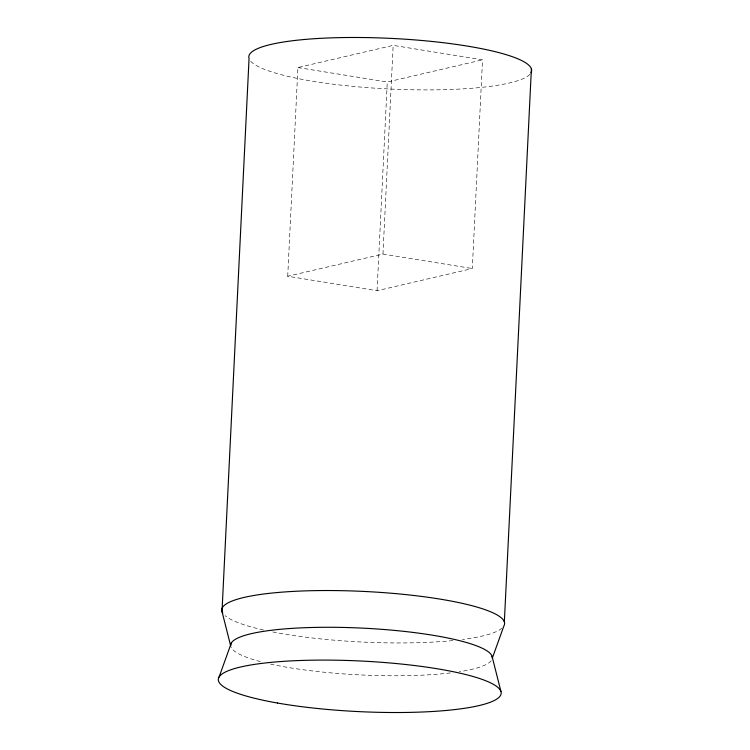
<?xml version="1.0" encoding="UTF-8"?>
<svg xmlns="http://www.w3.org/2000/svg" width="750" height="750" viewBox="0 0 750 750"><rect width="100%" height="100%" fill="white"/><g stroke="black" fill="none" stroke-linecap="round" stroke-linejoin="round"><path stroke-width="0.56" stroke-dasharray="3.75 2.81" d="M287.719 276.244L297.928 67.547L393.169 45.366L482.522 59.841L472.312 268.538L377.072 290.719L287.719 276.244L382.959 254.062L472.312 268.538M377.072 290.719L387.281 82.013L482.522 59.841M382.959 254.062L393.169 45.366M297.928 67.547L387.281 82.013M529.828 74.353A141.581 25.312 2.8 0 1 389.738 89.016A141.581 25.312 2.8 0 1 250.472 60.956M501.994 628.153A141.581 25.312 2.8 0 1 462.375 639.506M452.934 640.575A141.581 25.312 2.8 0 1 272.428 631.884M263.503 630A141.581 25.312 2.8 0 1 225.056 615.647M491.194 660.684A130.959 23.419 2.8 0 1 459.291 671.719M450.45 672.919A130.959 23.419 2.8 0 1 268.884 663.703M260.391 661.622A130.959 23.419 2.8 0 1 230.897 646.734"/><path stroke-width="1.12" d="M504.347 621.928L531.394 68.869M219.028 677.175L231.291 643.078M492.45 657.778L503.916 625.875A141.581 25.312 2.8 0 0 361.453 591.319A141.581 25.312 2.8 0 0 222.816 613.181M492.056 656.316L500.944 691.491M230.606 645.6L222.009 611.559L249.056 58.509A141.581 25.312 2.8 0 1 392.944 38.484A141.581 25.312 2.8 0 1 530.972 72.825M230.691 645.806A130.959 23.419 2.8 0 1 361.416 628.078A130.959 23.419 2.8 0 1 492.263 658.172M277.453 703.022A141.581 25.312 2.8 0 0 500.512 695.447A141.581 25.312 2.8 0 0 301.359 660.459A141.581 25.312 2.8 0 0 277.453 703.022"/></g></svg>
